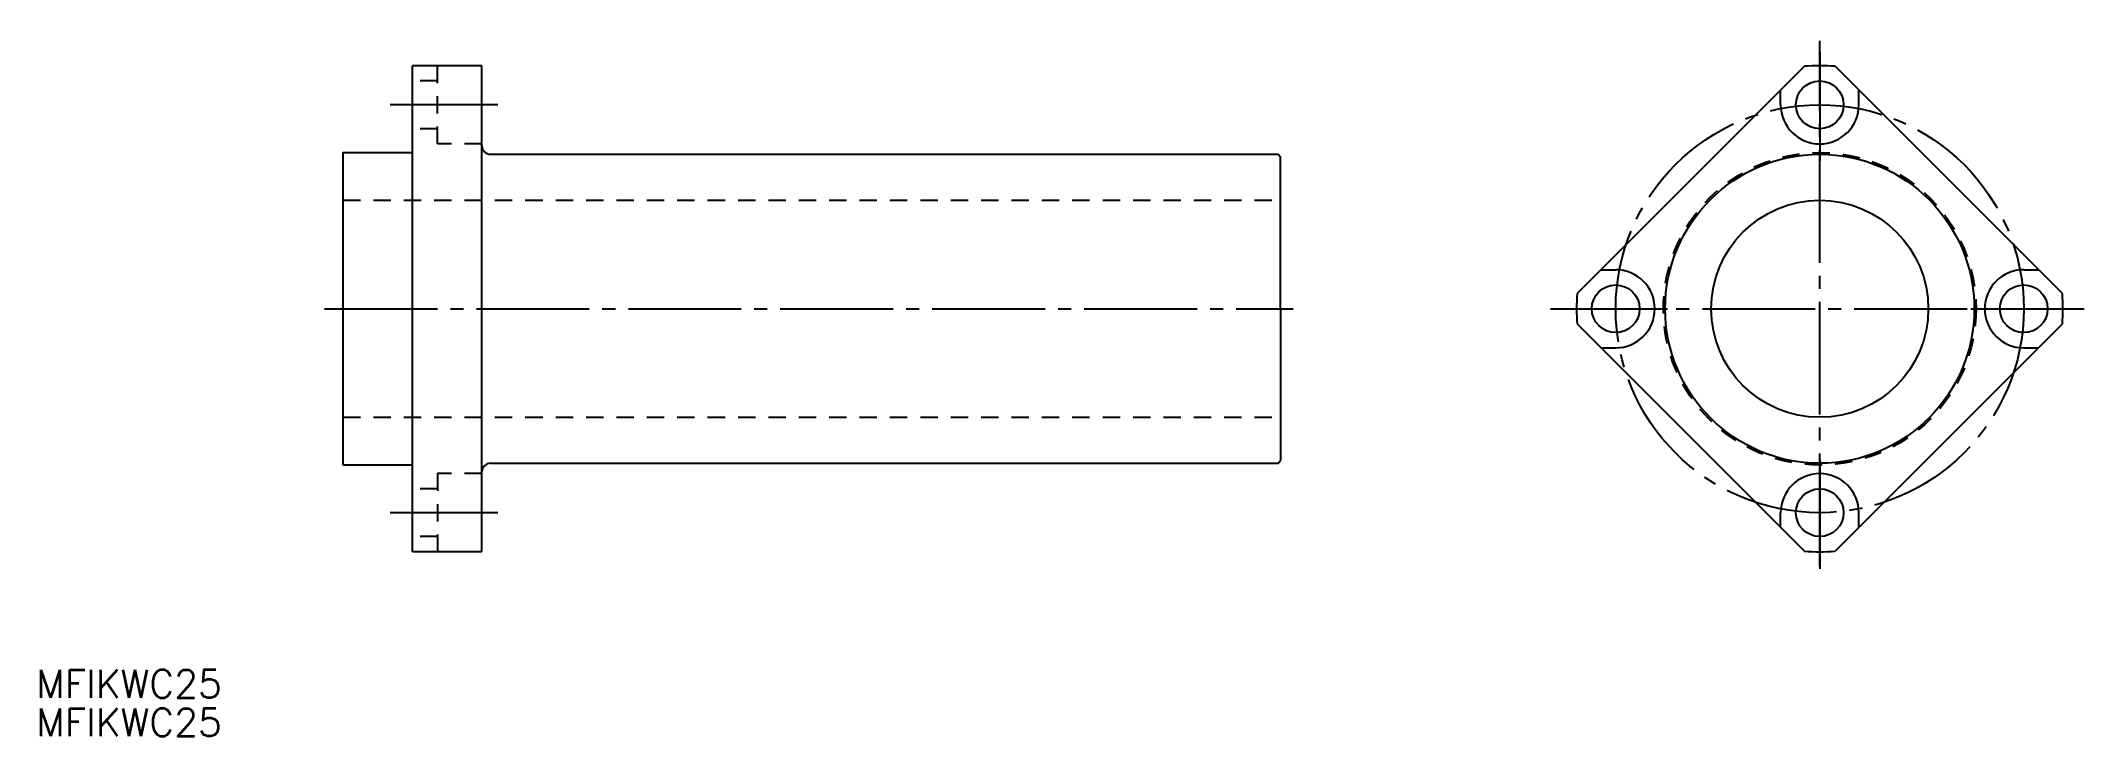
# Model space of a CAD drawing. Extents: x 80 to 315, y 139 to 219.
import ezdxf

# ---------------------------------------------------------------- set-up
doc = ezdxf.new("R2010")
doc.units = 0
doc.linetypes.add('CENTER', pattern=[17.5, 13, -1.5, 1.5, -1.5])
doc.linetypes.add('DASHED', pattern=[3.5, 2, -1.5])
doc.layers.get('0').update_dxf_attribs({"linetype": 'CONTINUOUS'})
doc.layers.add('CENTER', color=1, linetype='CENTER')
doc.styles.get("Standard").update_dxf_attribs({"font": 'txt.shx', "bigfont": '@extfont2.shx'})

msp = doc.modelspace()

# ---------------------------------------------------------------- linework, layer by layer
at = {"color": 1, "linetype": 'CENTER'}
for p, q in [((284.95, 217.55), (284.95, 205)), ((255.35, 187.96), (267.43, 187.96)), ((302.35, 187.96), (314.43, 187.96)), ((284.95, 170.55), (284.95, 158))]:
    msp.add_line(p, q, dxfattribs=at)
at = {"color": 7, "linetype": 'CONTINUOUS'}
for p, q in [((122.86, 207.46), (122.86, 215.96)), ((130.86, 215.96), (122.86, 215.96)), ((122.86, 159.96), (122.86, 215.96)), ((130.86, 159.96), (130.86, 215.96)), ((283.2, 215.91), (257.01, 189.72)), ((312.9, 189.72), (286.71, 215.91)), ((280.45, 211.46), (280.45, 213.16)), ((289.45, 211.46), (289.45, 213.16)), ((114.86, 205.96), (122.86, 205.96)), ((114.86, 205.96), (114.86, 169.96)), ((131.86, 205.76), (222.56, 205.76)), ((222.56, 205.76), (222.86, 205.46)), ((222.86, 187.96), (222.86, 205.46)), ((259.75, 192.46), (261.45, 192.46)), ((308.45, 192.46), (310.15, 192.46)), ((222.86, 187.96), (222.86, 170.46)), ((257.01, 186.21), (283.2, 160.02)), ((286.71, 160.02), (312.9, 186.21)), ((259.75, 183.46), (261.45, 183.46)), ((308.45, 183.46), (310.15, 183.46)), ((114.86, 169.96), (122.86, 169.96)), ((131.86, 170.16), (222.56, 170.16)), ((222.56, 170.16), (222.86, 170.46)), ((280.45, 162.77), (280.45, 164.46)), ((289.45, 162.77), (289.45, 164.46)), ((130.86, 159.96), (122.86, 159.96))]:
    msp.add_line(p, q, dxfattribs=at)
at = {"color": 3, "linetype": 'DASHED'}
for p, q in [((125.76, 214.21), (122.86, 214.21)), ((125.76, 206.96), (125.76, 215.96)), ((125.76, 208.71), (122.86, 208.71)), ((130.86, 206.96), (125.76, 206.96)), ((114.86, 200.46), (222.86, 200.46)), ((114.86, 175.46), (222.86, 175.46)), ((125.76, 167.21), (122.86, 167.21)), ((130.86, 168.96), (125.76, 168.96)), ((125.76, 168.96), (125.76, 159.96)), ((125.76, 161.71), (122.86, 161.71))]:
    msp.add_line(p, q, dxfattribs=at)
at = {"color": 7, "linetype": 'CONTINUOUS'}
for centre, radius in [((284.95, 211.46), 2.75), ((284.95, 187.96), 17.8), ((284.95, 187.96), 12.5), ((261.45, 187.96), 2.75), ((308.45, 187.96), 2.75), ((284.95, 164.46), 2.75)]:
    msp.add_circle(centre, radius, dxfattribs=at)
at = {"color": 3, "linetype": 'DASHED'}
msp.add_circle((284.95, 187.96), 18, dxfattribs=at)
at = {"color": 7, "linetype": 'CONTINUOUS'}
for centre, radius, start, end in [((284.95, 188.46), 27.5, 86.342, 93.658), ((284.95, 211.46), 4.5, 180, 0), ((131.86, 206.76), 1, 180, 270), ((261.45, 187.96), 4.5, 270, 90), ((308.45, 187.96), 4.5, 90, 270), ((284.45, 187.96), 27.5, 176.342, 183.658), ((285.45, 187.96), 27.5, 356.342, 3.658), ((131.86, 169.16), 1, 90, 180), ((284.95, 164.46), 4.5, 0, 180), ((284.95, 187.46), 27.5, 266.342, 273.658)]:
    msp.add_arc(centre, radius, start, end, dxfattribs=at)
at = {"layer": 'CENTER', "color": 1, "linetype": 'CENTER'}
for p, q in [((284.95, 158.27), (284.95, 218.84)), ((132.69, 211.46), (120.29, 211.46)), ((112.73, 187.96), (224.3, 187.96)), ((253.93, 187.96), (315.4, 187.96)), ((132.69, 164.46), (120.29, 164.46))]:
    msp.add_line(p, q, dxfattribs=at)
msp.add_circle((284.95, 187.96), 23.5, dxfattribs=at)

# ---------------------------------------------------------------- texts
at = {"color": 7, "linetype": 'CONTINUOUS'}
for p in [(79.51, 143.14), (79.51, 138.7)]:
    msp.add_text('MFIKWC25', height=3.2, dxfattribs=at).set_placement(p)

doc.saveas('drawing.dxf')
